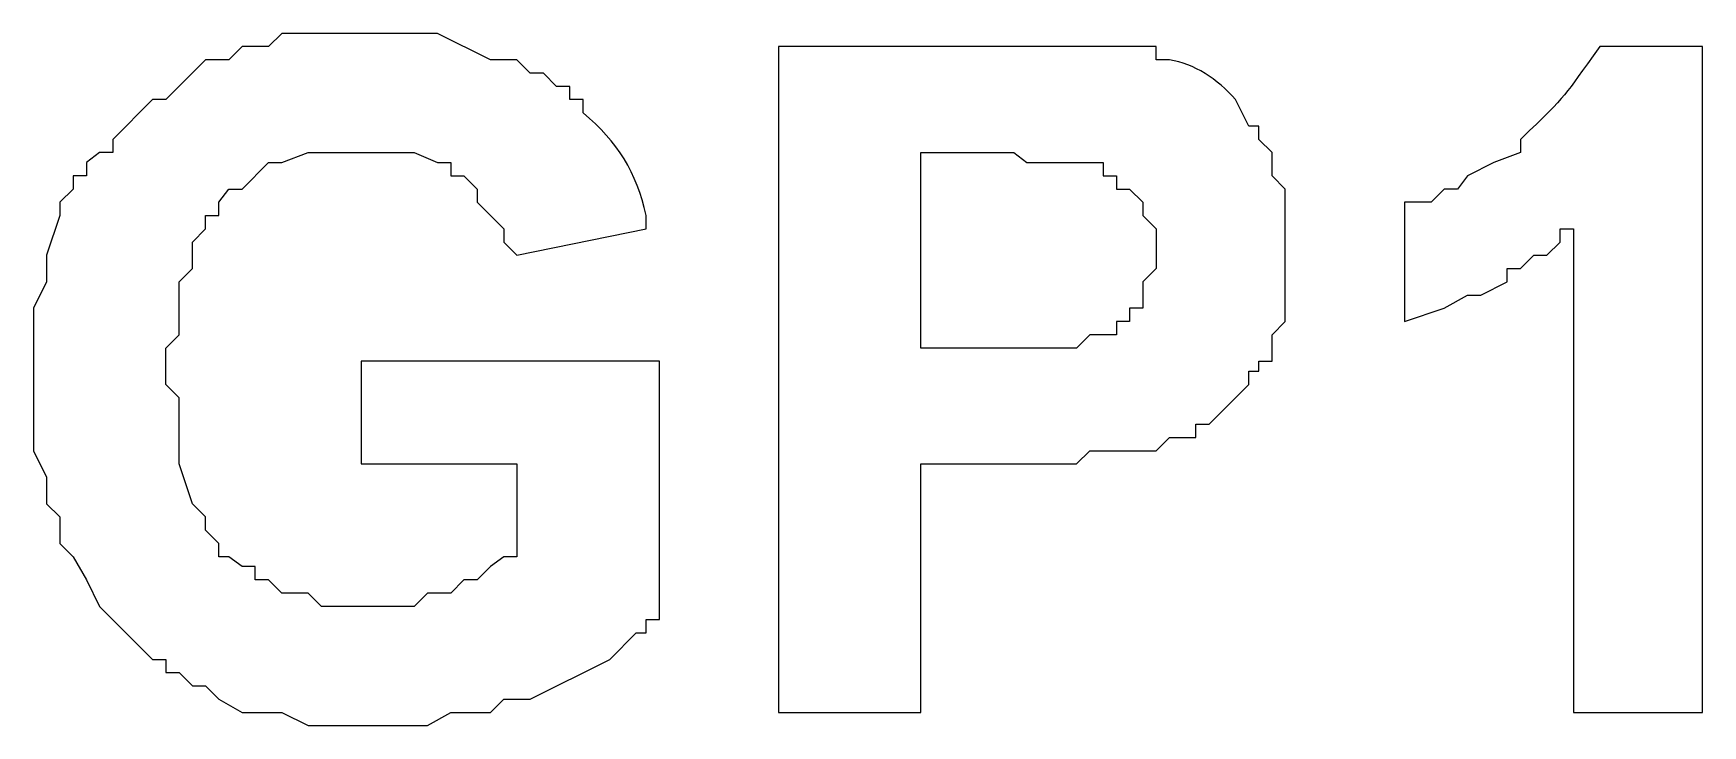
# Model space of a CAD drawing. Header units: millimetres. Extents: x -109 to -14.2, y -107.5 to -24.7.
# Drawn here: x -80.399 to -77.146, y -75.661 to -74.312 of the extents above; entities that cross this region are included whole.
import ezdxf

# ---------------------------------------------------------------- set-up
doc = ezdxf.new("R2010")
doc.units = ezdxf.units.MM
doc.header["$MEASUREMENT"] = 0
doc.layers.add('layer 1', color=7, linetype='Continuous')

msp = doc.modelspace()

# ---------------------------------------------------------------- linework, layer by layer
at = {"layer": 'layer 1', "color": 0}
for points, knots in [([(-79.7601, -75.151), (-79.7601, -75.151), (-79.7601, -74.951), (-79.7601, -74.951), (-79.7601, -74.951), (-79.7601, -74.951), (-79.1793, -74.951), (-79.1793, -74.951), (-79.1793, -74.951), (-79.1793, -74.951), (-79.1793, -75.4543), (-79.1793, -75.4543), (-79.1793, -75.4543), (-79.1793, -75.4543), (-79.2051, -75.4543), (-79.2051, -75.4543), (-79.2051, -75.4543), (-79.2051, -75.4543), (-79.2051, -75.4801), (-79.2051, -75.4801), (-79.2051, -75.4801), (-79.2051, -75.4801), (-79.2245, -75.4801), (-79.2245, -75.4801), (-79.2245, -75.4801), (-79.2245, -75.4801), (-79.2761, -75.5318), (-79.2761, -75.5318), (-79.2761, -75.5318), (-79.2761, -75.5318), (-79.431, -75.6092), (-79.431, -75.6092), (-79.431, -75.6092), (-79.431, -75.6092), (-79.4826, -75.6092), (-79.4826, -75.6092), (-79.4826, -75.6092), (-79.4826, -75.6092), (-79.5084, -75.635), (-79.5084, -75.635), (-79.5084, -75.635), (-79.5084, -75.635), (-79.5859, -75.635), (-79.5859, -75.635), (-79.5859, -75.635), (-79.5859, -75.635), (-79.6311, -75.6608), (-79.6311, -75.6608), (-79.6311, -75.6608), (-79.6311, -75.6608), (-79.8634, -75.6608), (-79.8634, -75.6608), (-79.8634, -75.6608), (-79.8634, -75.6608), (-79.915, -75.635), (-79.915, -75.635), (-79.915, -75.635), (-79.915, -75.635), (-79.9925, -75.635), (-79.9925, -75.635), (-79.9925, -75.635), (-79.9925, -75.635), (-80.0376, -75.6092), (-80.0376, -75.6092), (-80.0376, -75.6092), (-80.0376, -75.6092), (-80.0634, -75.5834), (-80.0634, -75.5834), (-80.0634, -75.5834), (-80.0634, -75.5834), (-80.0893, -75.5834), (-80.0893, -75.5834), (-80.0893, -75.5834), (-80.0893, -75.5834), (-80.1151, -75.5576), (-80.1151, -75.5576), (-80.1151, -75.5576), (-80.1151, -75.5576), (-80.1409, -75.5576), (-80.1409, -75.5576), (-80.1409, -75.5576), (-80.1409, -75.5576), (-80.1409, -75.5318), (-80.1409, -75.5318), (-80.1409, -75.5318), (-80.1409, -75.5318), (-80.1667, -75.5318), (-80.1667, -75.5318), (-80.1667, -75.5318), (-80.1667, -75.5318), (-80.27, -75.4285), (-80.27, -75.4285), (-80.27, -75.4285), (-80.27, -75.4285), (-80.2958, -75.3769), (-80.2958, -75.3769), (-80.2958, -75.3769), (-80.2958, -75.3769), (-80.3216, -75.3317), (-80.3216, -75.3317), (-80.3216, -75.3317), (-80.3216, -75.3317), (-80.3474, -75.3059), (-80.3474, -75.3059), (-80.3474, -75.3059), (-80.3474, -75.3059), (-80.3474, -75.2543), (-80.3474, -75.2543), (-80.3474, -75.2543), (-80.3474, -75.2543), (-80.3732, -75.2285), (-80.3732, -75.2285), (-80.3732, -75.2285), (-80.3732, -75.2285), (-80.3732, -75.1768), (-80.3732, -75.1768), (-80.3732, -75.1768), (-80.3732, -75.1768), (-80.399, -75.1252), (-80.399, -75.1252), (-80.399, -75.1252), (-80.399, -75.1252), (-80.399, -74.8477), (-80.399, -74.8477), (-80.399, -74.8477), (-80.399, -74.8477), (-80.3732, -74.7961), (-80.3732, -74.7961), (-80.3732, -74.7961), (-80.3732, -74.7961), (-80.3732, -74.7444), (-80.3732, -74.7444), (-80.3732, -74.7444), (-80.3732, -74.7444), (-80.3474, -74.667), (-80.3474, -74.667), (-80.3474, -74.667), (-80.3474, -74.667), (-80.3474, -74.6412), (-80.3474, -74.6412), (-80.3474, -74.6412), (-80.3474, -74.6412), (-80.3216, -74.6154), (-80.3216, -74.6154), (-80.3216, -74.6154), (-80.3216, -74.6154), (-80.3216, -74.5896), (-80.3216, -74.5896), (-80.3216, -74.5896), (-80.3216, -74.5896), (-80.2958, -74.5896), (-80.2958, -74.5896), (-80.2958, -74.5896), (-80.2958, -74.5896), (-80.2958, -74.5638), (-80.2958, -74.5638), (-80.2958, -74.5638), (-80.2958, -74.5638), (-80.27, -74.5444), (-80.27, -74.5444), (-80.27, -74.5444), (-80.27, -74.5444), (-80.2441, -74.5444), (-80.2441, -74.5444), (-80.2441, -74.5444), (-80.2441, -74.5444), (-80.2441, -74.5186), (-80.2441, -74.5186), (-80.2441, -74.5186), (-80.2441, -74.5186), (-80.1667, -74.4411), (-80.1667, -74.4411), (-80.1667, -74.4411), (-80.1667, -74.4411), (-80.1409, -74.4411), (-80.1409, -74.4411), (-80.1409, -74.4411), (-80.1409, -74.4411), (-80.0634, -74.3637), (-80.0634, -74.3637), (-80.0634, -74.3637), (-80.0634, -74.3637), (-80.0183, -74.3637), (-80.0183, -74.3637), (-80.0183, -74.3637), (-80.0183, -74.3637), (-79.9925, -74.3379), (-79.9925, -74.3379), (-79.9925, -74.3379), (-79.9925, -74.3379), (-79.9408, -74.3379), (-79.9408, -74.3379), (-79.9408, -74.3379), (-79.9408, -74.3379), (-79.915, -74.3121), (-79.915, -74.3121), (-79.915, -74.3121), (-79.915, -74.3121), (-79.6117, -74.3121), (-79.6117, -74.3121), (-79.6117, -74.3121), (-79.6117, -74.3121), (-79.5084, -74.3637), (-79.5084, -74.3637), (-79.5084, -74.3637), (-79.5084, -74.3637), (-79.4568, -74.3637), (-79.4568, -74.3637), (-79.4568, -74.3637), (-79.4568, -74.3637), (-79.431, -74.3895), (-79.431, -74.3895), (-79.431, -74.3895), (-79.431, -74.3895), (-79.4052, -74.3895), (-79.4052, -74.3895), (-79.4052, -74.3895), (-79.4052, -74.3895), (-79.3794, -74.4153), (-79.3794, -74.4153), (-79.3794, -74.4153), (-79.3794, -74.4153), (-79.3536, -74.4153), (-79.3536, -74.4153), (-79.3536, -74.4153), (-79.3536, -74.4153), (-79.3536, -74.4411), (-79.3536, -74.4411), (-79.3536, -74.4411), (-79.3536, -74.4411), (-79.3277, -74.4411), (-79.3277, -74.4411), (-79.3277, -74.4411), (-79.3277, -74.4411), (-79.3277, -74.467), (-79.3277, -74.467), (-79.3277, -74.467), (-79.2605, -74.5239), (-79.2234, -74.5829), (-79.2051, -74.667), (-79.2051, -74.667), (-79.2051, -74.667), (-79.2051, -74.6928), (-79.2051, -74.6928), (-79.2051, -74.6928), (-79.2051, -74.6928), (-79.4568, -74.7444), (-79.4568, -74.7444), (-79.4568, -74.7444), (-79.4568, -74.7444), (-79.4826, -74.7186), (-79.4826, -74.7186), (-79.4826, -74.7186), (-79.4826, -74.7186), (-79.4826, -74.6928), (-79.4826, -74.6928), (-79.4826, -74.6928), (-79.4826, -74.6928), (-79.5343, -74.6412), (-79.5343, -74.6412), (-79.5343, -74.6412), (-79.5343, -74.6412), (-79.5343, -74.6154), (-79.5343, -74.6154), (-79.5343, -74.6154), (-79.5343, -74.6154), (-79.5601, -74.5896), (-79.5601, -74.5896), (-79.5601, -74.5896), (-79.5601, -74.5896), (-79.5859, -74.5896), (-79.5859, -74.5896), (-79.5859, -74.5896), (-79.5859, -74.5896), (-79.5859, -74.5638), (-79.5859, -74.5638), (-79.5859, -74.5638), (-79.5859, -74.5638), (-79.6117, -74.5638), (-79.6117, -74.5638), (-79.6117, -74.5638), (-79.6117, -74.5638), (-79.6569, -74.5444), (-79.6569, -74.5444), (-79.6569, -74.5444), (-79.7085, -74.5444), (-79.7601, -74.5444), (-79.8118, -74.5444), (-79.8118, -74.5444), (-79.8118, -74.5444), (-79.8634, -74.5444), (-79.8634, -74.5444), (-79.8634, -74.5444), (-79.8634, -74.5444), (-79.915, -74.5638), (-79.915, -74.5638), (-79.915, -74.5638), (-79.915, -74.5638), (-79.9408, -74.5638), (-79.9408, -74.5638), (-79.9408, -74.5638), (-79.9408, -74.5638), (-79.9925, -74.6154), (-79.9925, -74.6154), (-79.9925, -74.6154), (-79.9925, -74.6154), (-80.0183, -74.6154), (-80.0183, -74.6154), (-80.0183, -74.6154), (-80.0183, -74.6154), (-80.0376, -74.6412), (-80.0376, -74.6412), (-80.0376, -74.6412), (-80.0376, -74.6412), (-80.0376, -74.667), (-80.0376, -74.667), (-80.0376, -74.667), (-80.0376, -74.667), (-80.0634, -74.667), (-80.0634, -74.667), (-80.0634, -74.667), (-80.0634, -74.667), (-80.0634, -74.6928), (-80.0634, -74.6928), (-80.0634, -74.6928), (-80.0634, -74.6928), (-80.0893, -74.7186), (-80.0893, -74.7186), (-80.0893, -74.7186), (-80.0893, -74.7186), (-80.0893, -74.7703), (-80.0893, -74.7703), (-80.0893, -74.7703), (-80.0893, -74.7703), (-80.1151, -74.7961), (-80.1151, -74.7961), (-80.1151, -74.7961), (-80.1151, -74.7961), (-80.1151, -74.8993), (-80.1151, -74.8993), (-80.1151, -74.8993), (-80.1151, -74.8993), (-80.1409, -74.9251), (-80.1409, -74.9251), (-80.1409, -74.9251), (-80.1409, -74.9251), (-80.1409, -74.9961), (-80.1409, -74.9961), (-80.1409, -74.9961), (-80.1409, -74.9961), (-80.1151, -75.022), (-80.1151, -75.022), (-80.1151, -75.022), (-80.1151, -75.022), (-80.1151, -75.151), (-80.1151, -75.151), (-80.1151, -75.151), (-80.1151, -75.151), (-80.0893, -75.2285), (-80.0893, -75.2285), (-80.0893, -75.2285), (-80.0893, -75.2285), (-80.0634, -75.2543), (-80.0634, -75.2543), (-80.0634, -75.2543), (-80.0634, -75.2543), (-80.0634, -75.2801), (-80.0634, -75.2801), (-80.0634, -75.2801), (-80.0634, -75.2801), (-80.0376, -75.3059), (-80.0376, -75.3059), (-80.0376, -75.3059), (-80.0376, -75.3059), (-80.0376, -75.3317), (-80.0376, -75.3317), (-80.0376, -75.3317), (-80.0376, -75.3317), (-80.0183, -75.3317), (-80.0183, -75.3317), (-80.0183, -75.3317), (-80.0183, -75.3317), (-79.9925, -75.3511), (-79.9925, -75.3511), (-79.9925, -75.3511), (-79.9925, -75.3511), (-79.9666, -75.3511), (-79.9666, -75.3511), (-79.9666, -75.3511), (-79.9666, -75.3511), (-79.9666, -75.3769), (-79.9666, -75.3769), (-79.9666, -75.3769), (-79.9666, -75.3769), (-79.9408, -75.3769), (-79.9408, -75.3769), (-79.9408, -75.3769), (-79.9408, -75.3769), (-79.915, -75.4027), (-79.915, -75.4027), (-79.915, -75.4027), (-79.915, -75.4027), (-79.8634, -75.4027), (-79.8634, -75.4027), (-79.8634, -75.4027), (-79.8634, -75.4027), (-79.8376, -75.4285), (-79.8376, -75.4285), (-79.8376, -75.4285), (-79.8376, -75.4285), (-79.6569, -75.4285), (-79.6569, -75.4285), (-79.6569, -75.4285), (-79.6569, -75.4285), (-79.6311, -75.4027), (-79.6311, -75.4027), (-79.6311, -75.4027), (-79.6311, -75.4027), (-79.5859, -75.4027), (-79.5859, -75.4027), (-79.5859, -75.4027), (-79.5859, -75.4027), (-79.5601, -75.3769), (-79.5601, -75.3769), (-79.5601, -75.3769), (-79.5601, -75.3769), (-79.5343, -75.3769), (-79.5343, -75.3769), (-79.5343, -75.3769), (-79.5343, -75.3769), (-79.5084, -75.3511), (-79.5084, -75.3511), (-79.5084, -75.3511), (-79.5084, -75.3511), (-79.4826, -75.3317), (-79.4826, -75.3317), (-79.4826, -75.3317), (-79.4826, -75.3317), (-79.4568, -75.3317), (-79.4568, -75.3317), (-79.4568, -75.3317), (-79.4568, -75.3317), (-79.4568, -75.151), (-79.4568, -75.151), (-79.4568, -75.151), (-79.4568, -75.151), (-79.7601, -75.151), (-79.7601, -75.151)], [0, 0, 0, 0, 0.00885, 0.00885, 0.00885, 0.00885, 0.017699, 0.017699, 0.017699, 0.017699, 0.026549, 0.026549, 0.026549, 0.026549, 0.035398, 0.035398, 0.035398, 0.035398, 0.044248, 0.044248, 0.044248, 0.044248, 0.053097, 0.053097, 0.053097, 0.053097, 0.061947, 0.061947, 0.061947, 0.061947, 0.070796, 0.070796, 0.070796, 0.070796, 0.079646, 0.079646, 0.079646, 0.079646, 0.088496, 0.088496, 0.088496, 0.088496, 0.097345, 0.097345, 0.097345, 0.097345, 0.106195, 0.106195, 0.106195, 0.106195, 0.115044, 0.115044, 0.115044, 0.115044, 0.123894, 0.123894, 0.123894, 0.123894, 0.132743, 0.132743, 0.132743, 0.132743, 0.141593, 0.141593, 0.141593, 0.141593, 0.150442, 0.150442, 0.150442, 0.150442, 0.159292, 0.159292, 0.159292, 0.159292, 0.168142, 0.168142, 0.168142, 0.168142, 0.176991, 0.176991, 0.176991, 0.176991, 0.185841, 0.185841, 0.185841, 0.185841, 0.19469, 0.19469, 0.19469, 0.19469, 0.20354, 0.20354, 0.20354, 0.20354, 0.212389, 0.212389, 0.212389, 0.212389, 0.221239, 0.221239, 0.221239, 0.221239, 0.230088, 0.230088, 0.230088, 0.230089, 0.238938, 0.238938, 0.238938, 0.238938, 0.247788, 0.247788, 0.247788, 0.247788, 0.256637, 0.256637, 0.256637, 0.256637, 0.265487, 0.265487, 0.265487, 0.265487, 0.274336, 0.274336, 0.274336, 0.274336, 0.283186, 0.283186, 0.283186, 0.283186, 0.292035, 0.292035, 0.292035, 0.292035, 0.300885, 0.300885, 0.300885, 0.300885, 0.309735, 0.309735, 0.309735, 0.309735, 0.318584, 0.318584, 0.318584, 0.318584, 0.327434, 0.327434, 0.327434, 0.327434, 0.336283, 0.336283, 0.336283, 0.336283, 0.345133, 0.345133, 0.345133, 0.345133, 0.353982, 0.353982, 0.353982, 0.353982, 0.362832, 0.362832, 0.362832, 0.362832, 0.371681, 0.371681, 0.371681, 0.371681, 0.380531, 0.380531, 0.380531, 0.380531, 0.389381, 0.389381, 0.389381, 0.389381, 0.39823, 0.39823, 0.39823, 0.39823, 0.40708, 0.40708, 0.40708, 0.40708, 0.415929, 0.415929, 0.415929, 0.415929, 0.424779, 0.424779, 0.424779, 0.424779, 0.433628, 0.433628, 0.433628, 0.433628, 0.442478, 0.442478, 0.442478, 0.442478, 0.451327, 0.451327, 0.451327, 0.451327, 0.460177, 0.460177, 0.460177, 0.460177, 0.469027, 0.469027, 0.469027, 0.469027, 0.477876, 0.477876, 0.477876, 0.477876, 0.486726, 0.486726, 0.486726, 0.486726, 0.495575, 0.495575, 0.495575, 0.495575, 0.504425, 0.504425, 0.504425, 0.504425, 0.513274, 0.513274, 0.513274, 0.513274, 0.522124, 0.522124, 0.522124, 0.522124, 0.530973, 0.530973, 0.530973, 0.530973, 0.539823, 0.539823, 0.539823, 0.539823, 0.548673, 0.548673, 0.548673, 0.548673, 0.557522, 0.557522, 0.557522, 0.557522, 0.566372, 0.566372, 0.566372, 0.566372, 0.575221, 0.575221, 0.575221, 0.575221, 0.584071, 0.584071, 0.584071, 0.584071, 0.59292, 0.59292, 0.59292, 0.59292, 0.60177, 0.60177, 0.60177, 0.60177, 0.610619, 0.610619, 0.610619, 0.610619, 0.619469, 0.619469, 0.619469, 0.619469, 0.628319, 0.628319, 0.628319, 0.628319, 0.637168, 0.637168, 0.637168, 0.637168, 0.646018, 0.646018, 0.646018, 0.646018, 0.654867, 0.654867, 0.654867, 0.654867, 0.663717, 0.663717, 0.663717, 0.663717, 0.672566, 0.672566, 0.672566, 0.672566, 0.681416, 0.681416, 0.681416, 0.681416, 0.690265, 0.690265, 0.690265, 0.690265, 0.699115, 0.699115, 0.699115, 0.699115, 0.707965, 0.707965, 0.707965, 0.707965, 0.716814, 0.716814, 0.716814, 0.716814, 0.725664, 0.725664, 0.725664, 0.725664, 0.734513, 0.734513, 0.734513, 0.734513, 0.743363, 0.743363, 0.743363, 0.743363, 0.752212, 0.752212, 0.752212, 0.752212, 0.761062, 0.761062, 0.761062, 0.761062, 0.769912, 0.769912, 0.769912, 0.769912, 0.778761, 0.778761, 0.778761, 0.778761, 0.787611, 0.787611, 0.787611, 0.787611, 0.79646, 0.79646, 0.79646, 0.79646, 0.80531, 0.80531, 0.80531, 0.80531, 0.814159, 0.814159, 0.814159, 0.814159, 0.823009, 0.823009, 0.823009, 0.823009, 0.831858, 0.831858, 0.831858, 0.831858, 0.840708, 0.840708, 0.840708, 0.840708, 0.849558, 0.849558, 0.849558, 0.849558, 0.858407, 0.858407, 0.858407, 0.858407, 0.867257, 0.867257, 0.867257, 0.867257, 0.876106, 0.876106, 0.876106, 0.876106, 0.884956, 0.884956, 0.884956, 0.884956, 0.893805, 0.893805, 0.893805, 0.893805, 0.902655, 0.902655, 0.902655, 0.902655, 0.911504, 0.911504, 0.911504, 0.911504, 0.920354, 0.920354, 0.920354, 0.920354, 0.929204, 0.929204, 0.929204, 0.929204, 0.938053, 0.938053, 0.938053, 0.938053, 0.946903, 0.946903, 0.946903, 0.946903, 0.955752, 0.955752, 0.955752, 0.955752, 0.964602, 0.964602, 0.964602, 0.964602, 0.973451, 0.973451, 0.973451, 0.973451, 0.982301, 0.982301, 0.982301, 0.982301, 1, 1, 1, 1]), ([(-78.947, -75.635), (-78.947, -75.635), (-78.947, -74.3379), (-78.947, -74.3379), (-78.947, -74.3379), (-78.947, -74.3379), (-78.5146, -74.3379), (-78.5146, -74.3379), (-78.5146, -74.3379), (-78.4221, -74.3379), (-78.3296, -74.3379), (-78.2371, -74.3379), (-78.2371, -74.3379), (-78.2371, -74.3379), (-78.2113, -74.3379), (-78.2113, -74.3379), (-78.2113, -74.3379), (-78.2113, -74.3379), (-78.2113, -74.3637), (-78.2113, -74.3637), (-78.2113, -74.3637), (-78.2113, -74.3637), (-78.1855, -74.3637), (-78.1855, -74.3637), (-78.1855, -74.3637), (-78.1367, -74.3711), (-78.0918, -74.401), (-78.0564, -74.4411), (-78.0564, -74.4411), (-78.0564, -74.4411), (-78.0306, -74.4928), (-78.0306, -74.4928), (-78.0306, -74.4928), (-78.0306, -74.4928), (-78.0112, -74.4928), (-78.0112, -74.4928), (-78.0112, -74.4928), (-78.0112, -74.4928), (-78.0112, -74.5186), (-78.0112, -74.5186), (-78.0112, -74.5186), (-78.0112, -74.5186), (-77.9854, -74.5444), (-77.9854, -74.5444), (-77.9854, -74.5444), (-77.9854, -74.5444), (-77.9854, -74.5896), (-77.9854, -74.5896), (-77.9854, -74.5896), (-77.9854, -74.5896), (-77.9596, -74.6154), (-77.9596, -74.6154), (-77.9596, -74.6154), (-77.9596, -74.6154), (-77.9596, -74.8735), (-77.9596, -74.8735), (-77.9596, -74.8735), (-77.9596, -74.8735), (-77.9854, -74.8993), (-77.9854, -74.8993), (-77.9854, -74.8993), (-77.9854, -74.8993), (-77.9854, -74.951), (-77.9854, -74.951), (-77.9854, -74.951), (-77.9854, -74.951), (-78.0112, -74.951), (-78.0112, -74.951), (-78.0112, -74.951), (-78.0112, -74.951), (-78.0112, -74.9703), (-78.0112, -74.9703), (-78.0112, -74.9703), (-78.0112, -74.9703), (-78.0306, -74.9703), (-78.0306, -74.9703), (-78.0306, -74.9703), (-78.0306, -74.9703), (-78.0306, -74.9961), (-78.0306, -74.9961), (-78.0306, -74.9961), (-78.0306, -74.9961), (-78.108, -75.0736), (-78.108, -75.0736), (-78.108, -75.0736), (-78.108, -75.0736), (-78.1339, -75.0736), (-78.1339, -75.0736), (-78.1339, -75.0736), (-78.1339, -75.0736), (-78.1339, -75.0994), (-78.1339, -75.0994), (-78.1339, -75.0994), (-78.1339, -75.0994), (-78.1855, -75.0994), (-78.1855, -75.0994), (-78.1855, -75.0994), (-78.1855, -75.0994), (-78.2113, -75.1252), (-78.2113, -75.1252), (-78.2113, -75.1252), (-78.2113, -75.1252), (-78.3404, -75.1252), (-78.3404, -75.1252), (-78.3404, -75.1252), (-78.3404, -75.1252), (-78.3662, -75.151), (-78.3662, -75.151), (-78.3662, -75.151), (-78.3662, -75.151), (-78.6695, -75.151), (-78.6695, -75.151), (-78.6695, -75.151), (-78.6695, -75.151), (-78.6695, -75.635), (-78.6695, -75.635), (-78.6695, -75.635), (-78.6695, -75.635), (-78.947, -75.635), (-78.947, -75.635)], [0, 0, 0, 0, 0.032258, 0.032258, 0.032258, 0.032258, 0.064516, 0.064516, 0.064516, 0.064516, 0.096774, 0.096774, 0.096774, 0.096774, 0.129032, 0.129032, 0.129032, 0.129032, 0.16129, 0.16129, 0.16129, 0.16129, 0.193548, 0.193548, 0.193548, 0.193548, 0.225806, 0.225806, 0.225806, 0.225806, 0.258065, 0.258065, 0.258065, 0.258065, 0.290323, 0.290323, 0.290323, 0.290323, 0.322581, 0.322581, 0.322581, 0.322581, 0.354839, 0.354839, 0.354839, 0.354839, 0.387097, 0.387097, 0.387097, 0.387097, 0.419355, 0.419355, 0.419355, 0.419355, 0.451613, 0.451613, 0.451613, 0.451613, 0.483871, 0.483871, 0.483871, 0.483871, 0.516129, 0.516129, 0.516129, 0.516129, 0.548387, 0.548387, 0.548387, 0.548387, 0.580645, 0.580645, 0.580645, 0.580645, 0.612903, 0.612903, 0.612903, 0.612903, 0.645161, 0.645161, 0.645161, 0.645161, 0.677419, 0.677419, 0.677419, 0.677419, 0.709677, 0.709677, 0.709677, 0.709677, 0.741935, 0.741935, 0.741935, 0.741935, 0.774194, 0.774194, 0.774194, 0.774194, 0.806452, 0.806452, 0.806452, 0.806452, 0.83871, 0.83871, 0.83871, 0.83871, 0.870968, 0.870968, 0.870968, 0.870968, 0.903226, 0.903226, 0.903226, 0.903226, 0.935484, 0.935484, 0.935484, 0.935484, 1, 1, 1, 1]), ([(-77.1465, -75.635), (-77.1465, -75.635), (-77.3982, -75.635), (-77.3982, -75.635), (-77.3982, -75.635), (-77.3982, -75.635), (-77.3982, -74.6928), (-77.3982, -74.6928), (-77.3982, -74.6928), (-77.3982, -74.6928), (-77.424, -74.6928), (-77.424, -74.6928), (-77.424, -74.6928), (-77.424, -74.6928), (-77.424, -74.7186), (-77.424, -74.7186), (-77.424, -74.7186), (-77.424, -74.7186), (-77.4498, -74.7444), (-77.4498, -74.7444), (-77.4498, -74.7444), (-77.4498, -74.7444), (-77.4756, -74.7444), (-77.4756, -74.7444), (-77.4756, -74.7444), (-77.4756, -74.7444), (-77.5014, -74.7703), (-77.5014, -74.7703), (-77.5014, -74.7703), (-77.5014, -74.7703), (-77.5272, -74.7703), (-77.5272, -74.7703), (-77.5272, -74.7703), (-77.5272, -74.7703), (-77.5272, -74.7961), (-77.5272, -74.7961), (-77.5272, -74.7961), (-77.5272, -74.7961), (-77.5789, -74.8219), (-77.5789, -74.8219), (-77.5789, -74.8219), (-77.5789, -74.8219), (-77.6047, -74.8219), (-77.6047, -74.8219), (-77.6047, -74.8219), (-77.6047, -74.8219), (-77.6498, -74.8477), (-77.6498, -74.8477), (-77.6498, -74.8477), (-77.6498, -74.8477), (-77.7273, -74.8735), (-77.7273, -74.8735), (-77.7273, -74.8735), (-77.7273, -74.8735), (-77.7273, -74.6412), (-77.7273, -74.6412), (-77.7273, -74.6412), (-77.7273, -74.6412), (-77.6757, -74.6412), (-77.6757, -74.6412), (-77.6757, -74.6412), (-77.6757, -74.6412), (-77.6498, -74.6154), (-77.6498, -74.6154), (-77.6498, -74.6154), (-77.6498, -74.6154), (-77.624, -74.6154), (-77.624, -74.6154), (-77.624, -74.6154), (-77.624, -74.6154), (-77.6047, -74.5896), (-77.6047, -74.5896), (-77.6047, -74.5896), (-77.6047, -74.5896), (-77.553, -74.5638), (-77.553, -74.5638), (-77.553, -74.5638), (-77.553, -74.5638), (-77.5014, -74.5444), (-77.5014, -74.5444), (-77.5014, -74.5444), (-77.5014, -74.5444), (-77.5014, -74.5186), (-77.5014, -74.5186), (-77.5014, -74.5186), (-77.4032, -74.4248), (-77.4222, -74.4404), (-77.3465, -74.3379), (-77.3465, -74.3379), (-77.3465, -74.3379), (-77.1465, -74.3379), (-77.1465, -74.3379), (-77.1465, -74.3379), (-77.1465, -74.3379), (-77.1465, -75.635), (-77.1465, -75.635)], [0, 0, 0, 0, 0.04, 0.04, 0.04, 0.04, 0.08, 0.08, 0.08, 0.08, 0.12, 0.12, 0.12, 0.12, 0.16, 0.16, 0.16, 0.16, 0.2, 0.2, 0.2, 0.2, 0.24, 0.24, 0.24, 0.24, 0.28, 0.28, 0.28, 0.28, 0.32, 0.32, 0.32, 0.32, 0.36, 0.36, 0.36, 0.36, 0.4, 0.4, 0.4, 0.4, 0.44, 0.44, 0.44, 0.44, 0.48, 0.48, 0.48, 0.48, 0.52, 0.52, 0.52, 0.52, 0.56, 0.56, 0.56, 0.56, 0.6, 0.6, 0.6, 0.6, 0.64, 0.64, 0.64, 0.64, 0.68, 0.68, 0.68, 0.68, 0.72, 0.72, 0.72, 0.72, 0.76, 0.76, 0.76, 0.76, 0.8, 0.8, 0.8, 0.8, 0.84, 0.84, 0.84, 0.84, 0.88, 0.88, 0.88, 0.88, 0.92, 0.92, 0.92, 0.92, 1, 1, 1, 1]), ([(-78.6695, -74.5444), (-78.6695, -74.5444), (-78.6695, -74.9251), (-78.6695, -74.9251), (-78.6695, -74.9251), (-78.6695, -74.9251), (-78.3662, -74.9251), (-78.3662, -74.9251), (-78.3662, -74.9251), (-78.3662, -74.9251), (-78.3404, -74.8993), (-78.3404, -74.8993), (-78.3404, -74.8993), (-78.3404, -74.8993), (-78.2887, -74.8993), (-78.2887, -74.8993), (-78.2887, -74.8993), (-78.2887, -74.8993), (-78.2887, -74.8735), (-78.2887, -74.8735), (-78.2887, -74.8735), (-78.2887, -74.8735), (-78.2629, -74.8735), (-78.2629, -74.8735), (-78.2629, -74.8735), (-78.2629, -74.8735), (-78.2629, -74.8477), (-78.2629, -74.8477), (-78.2629, -74.8477), (-78.2629, -74.8477), (-78.2371, -74.8477), (-78.2371, -74.8477), (-78.2371, -74.8477), (-78.2371, -74.8477), (-78.2371, -74.7961), (-78.2371, -74.7961), (-78.2371, -74.7961), (-78.2371, -74.7961), (-78.2113, -74.7703), (-78.2113, -74.7703), (-78.2113, -74.7703), (-78.2113, -74.7703), (-78.2113, -74.6928), (-78.2113, -74.6928), (-78.2113, -74.6928), (-78.2113, -74.6928), (-78.2371, -74.667), (-78.2371, -74.667), (-78.2371, -74.667), (-78.2371, -74.667), (-78.2371, -74.6412), (-78.2371, -74.6412), (-78.2371, -74.6412), (-78.2371, -74.6412), (-78.2629, -74.6154), (-78.2629, -74.6154), (-78.2629, -74.6154), (-78.2629, -74.6154), (-78.2887, -74.6154), (-78.2887, -74.6154), (-78.2887, -74.6154), (-78.2887, -74.6154), (-78.2887, -74.5896), (-78.2887, -74.5896), (-78.2887, -74.5896), (-78.2887, -74.5896), (-78.3146, -74.5896), (-78.3146, -74.5896), (-78.3146, -74.5896), (-78.3146, -74.5896), (-78.3146, -74.5638), (-78.3146, -74.5638), (-78.3146, -74.5638), (-78.3146, -74.5638), (-78.463, -74.5638), (-78.463, -74.5638), (-78.463, -74.5638), (-78.463, -74.5638), (-78.4888, -74.5444), (-78.4888, -74.5444), (-78.4888, -74.5444), (-78.4888, -74.5444), (-78.5404, -74.5444), (-78.5404, -74.5444), (-78.5404, -74.5444), (-78.5404, -74.5444), (-78.6695, -74.5444), (-78.6695, -74.5444)], [0, 0, 0, 0, 0.043478, 0.043478, 0.043478, 0.043478, 0.086957, 0.086957, 0.086957, 0.086957, 0.130435, 0.130435, 0.130435, 0.130435, 0.173913, 0.173913, 0.173913, 0.173913, 0.217391, 0.217391, 0.217391, 0.217391, 0.26087, 0.26087, 0.26087, 0.26087, 0.304348, 0.304348, 0.304348, 0.304348, 0.347826, 0.347826, 0.347826, 0.347826, 0.391304, 0.391304, 0.391304, 0.391304, 0.434783, 0.434783, 0.434783, 0.434783, 0.478261, 0.478261, 0.478261, 0.478261, 0.521739, 0.521739, 0.521739, 0.521739, 0.565217, 0.565217, 0.565217, 0.565217, 0.608696, 0.608696, 0.608696, 0.608696, 0.652174, 0.652174, 0.652174, 0.652174, 0.695652, 0.695652, 0.695652, 0.695652, 0.73913, 0.73913, 0.73913, 0.73913, 0.782609, 0.782609, 0.782609, 0.782609, 0.826087, 0.826087, 0.826087, 0.826087, 0.869565, 0.869565, 0.869565, 0.869565, 0.913043, 0.913043, 0.913043, 0.913043, 1, 1, 1, 1])]:
    msp.add_open_spline(points, degree=3, knots=knots, dxfattribs=at)

doc.saveas('drawing.dxf')
